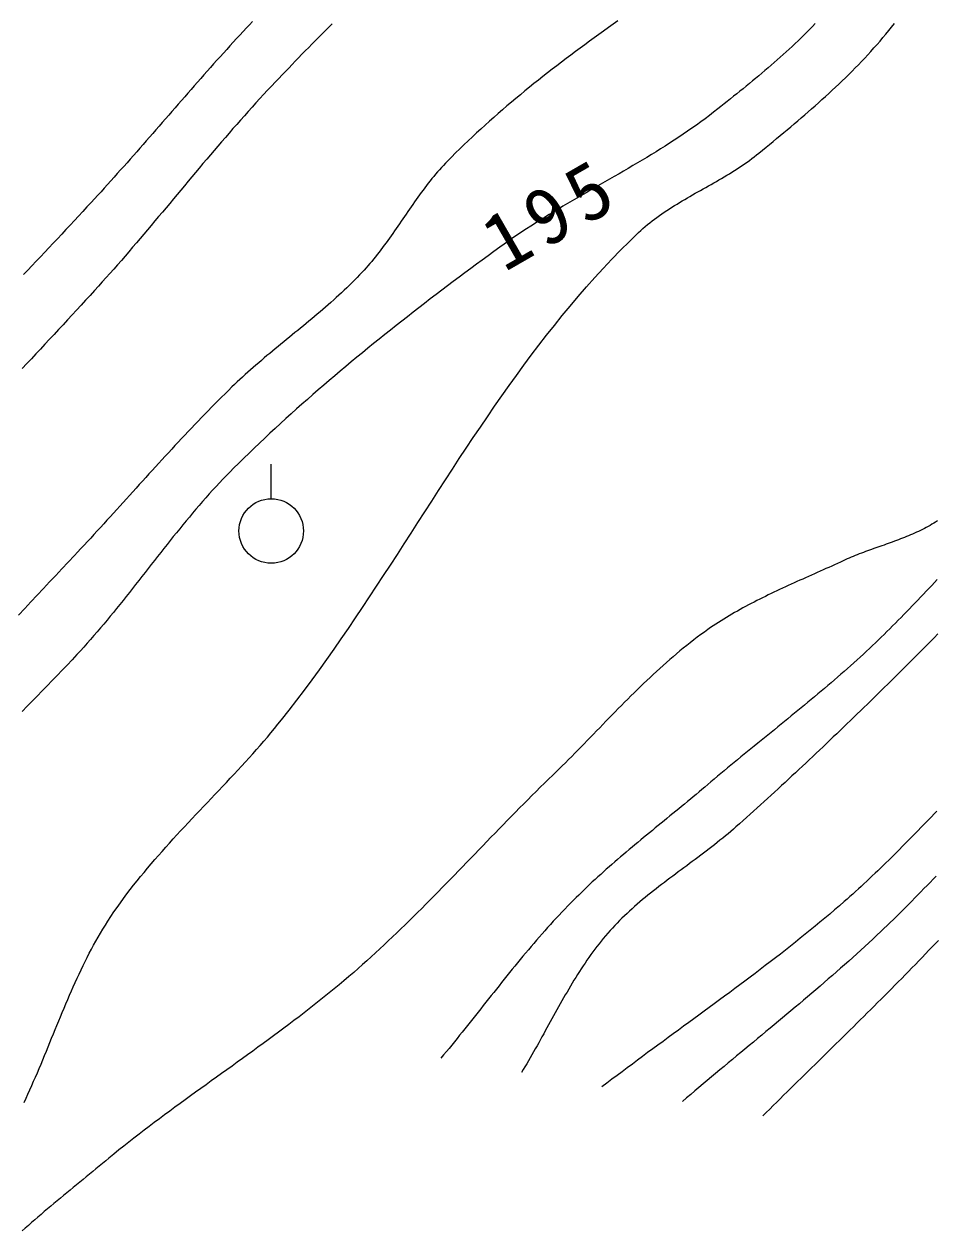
# Model space of a CAD drawing. Units: millimetres, scale not verified. Extents: x 40000 to 680000, y 20000 to 380000.
# Drawn here: x 444253 to 465457, y 253733 to 281780 of the extents above; entities that cross this region are included whole.
import ezdxf

# ---------------------------------------------------------------- set-up
doc = ezdxf.new("R2010")
doc.units = ezdxf.units.MM
doc.header["$LTSCALE"] = 1000
doc.layers.add('M-BGD', color=7, linetype='Continuous', lineweight=25)
doc.styles.add('ＭＳ ゴシック', font='')
doc.styles.get('ＭＳ ゴシック').set_extended_font_data('MS Gothic')

msp = doc.modelspace()

# ---------------------------------------------------------------- linework, layer by layer
at = {"layer": 'M-BGD'}
msp.add_line((450000, 270750), (450000, 271550), dxfattribs=at)
for points in [[(458062, 281855), (457951, 281777), (457840, 281699), (457730, 281620), (457620, 281541), (457510, 281462), (457400, 281383), (457291, 281303), (457182, 281222), (457073, 281142), (456964, 281061), (456856, 280979), (456748, 280897), (456641, 280815), (456533, 280732), (456427, 280649), (456320, 280566), (456214, 280482), (456108, 280397), (456003, 280312), (455898, 280227), (455794, 280141), (455690, 280054), (455586, 279967), (455483, 279880), (455380, 279792), (455278, 279703), (455177, 279614), (455076, 279524), (454975, 279434), (454875, 279343), (454776, 279252), (454677, 279160), (454579, 279067), (454481, 278974), (454384, 278880), (454288, 278786), (454192, 278690), (454097, 278594), (454050, 278546), (454003, 278497), (453957, 278447), (453912, 278396), (453868, 278345), (453824, 278294), (453780, 278242), (453737, 278190), (453695, 278137), (453653, 278084), (453611, 278030), (453570, 277976), (453530, 277922), (453489, 277868), (453449, 277813), (453409, 277758), (453370, 277702), (453330, 277647), (453291, 277591), (453253, 277535), (453214, 277479), (453175, 277423), (453137, 277367), (453098, 277311), (453060, 277255), (453021, 277198), (452983, 277142), (452944, 277086), (452905, 277030), (452867, 276974), (452828, 276918), (452788, 276862), (452749, 276807), (452710, 276752), (452670, 276697), (452630, 276642), (452589, 276587), (452548, 276533), (452507, 276479), (452466, 276425), (452423, 276372), (452381, 276319), (452338, 276267), (452294, 276215), (452250, 276164), (452205, 276113), (452160, 276063), (452114, 276013), (452056, 275952), (451998, 275891), (451939, 275831), (451880, 275772), (451820, 275713), (451760, 275655), (451699, 275597), (451638, 275539), (451576, 275482), (451514, 275426), (451452, 275369), (451389, 275314), (451326, 275258), (451262, 275203), (451199, 275148), (451135, 275093), (451071, 275039), (451006, 274985), (450942, 274931), (450877, 274877), (450812, 274823), (450747, 274770), (450682, 274716), (450617, 274663), (450552, 274610), (450486, 274556), (450421, 274503), (450356, 274450), (450290, 274396), (450225, 274343), (450160, 274290), (450095, 274236), (450030, 274183), (449965, 274129), (449900, 274075), (449836, 274021), (449772, 273966), (449708, 273912), (449644, 273857), (449580, 273802), (449517, 273746), (449454, 273690), (449392, 273634), (449329, 273578), (449268, 273521), (449206, 273463), (449145, 273405), (449085, 273347), (449005, 273269), (448925, 273191), (448845, 273112), (448766, 273033), (448688, 272954), (448609, 272874), (448531, 272795), (448453, 272715), (448375, 272634), (448298, 272554), (448220, 272473), (448143, 272392), (448067, 272311), (447990, 272230), (447914, 272148), (447837, 272066), (447761, 271984), (447685, 271902), (447609, 271820), (447534, 271738), (447458, 271656), (447383, 271573), (447307, 271491), (447232, 271408), (447157, 271325), (447082, 271242), (447007, 271160), (446931, 271077), (446856, 270994), (446781, 270911), (446706, 270828), (446631, 270745), (446556, 270662), (446481, 270579), (446406, 270496), (446331, 270414), (446256, 270331), (446180, 270248), (446105, 270166), (446030, 270083), (445954, 270001), (445878, 269918), (445802, 269836), (445726, 269754), (445650, 269672), (445574, 269591), (445498, 269509), (445421, 269428), (445276, 269275), (445132, 269122), (444988, 268968), (444844, 268815), (444700, 268661), (444556, 268508), (444412, 268354), (444268, 268200), (444125, 268046)], [(462649, 281794), (462585, 281726), (462520, 281658), (462454, 281592), (462388, 281525), (462321, 281459), (462253, 281394), (462185, 281329), (462117, 281264), (462048, 281200), (461978, 281137), (461908, 281073), (461838, 281010), (461767, 280948), (461696, 280886), (461625, 280824), (461554, 280762), (461482, 280701), (461410, 280640), (461337, 280579), (461265, 280519), (461192, 280459), (461119, 280399), (461046, 280339), (460973, 280280), (460900, 280221), (460826, 280162), (460753, 280103), (460680, 280044), (460606, 279985), (460533, 279927), (460460, 279869), (460387, 279810), (460288, 279733), (460189, 279657), (460089, 279582), (459989, 279508), (459887, 279435), (459785, 279363), (459683, 279291), (459580, 279221), (459476, 279152), (459371, 279083), (459266, 279015), (459161, 278947), (459055, 278881), (458949, 278815), (458842, 278749), (458735, 278684), (458628, 278620), (458520, 278555), (458412, 278492), (458304, 278428), (458196, 278365), (458088, 278302), (457979, 278239), (457870, 278176), (457761, 278114), (457653, 278051), (457544, 277989), (457435, 277926), (457326, 277863), (457218, 277801), (457109, 277738), (457001, 277674), (456893, 277611), (456785, 277547), (456677, 277483), (456570, 277418), (456462, 277353), (456356, 277288), (456249, 277221), (456143, 277155), (456038, 277087), (455933, 277019), (455828, 276951), (455724, 276881), (455621, 276811), (455518, 276739), (455416, 276667), (455314, 276594), (455179, 276495), (455043, 276396), (454908, 276297), (454773, 276198), (454639, 276098), (454504, 275998), (454369, 275898), (454235, 275797), (454101, 275696), (453967, 275595), (453834, 275494), (453700, 275392), (453567, 275290), (453434, 275187), (453301, 275085), (453169, 274981), (453037, 274878), (452905, 274774), (452773, 274670), (452642, 274565), (452511, 274460), (452380, 274355), (452250, 274249), (452120, 274143), (451990, 274037), (451861, 273930), (451732, 273822), (451604, 273714), (451476, 273606), (451348, 273498), (451220, 273388), (451093, 273279), (450967, 273169), (450841, 273058), (450715, 272947), (450590, 272836), (450465, 272724), (450341, 272611), (450217, 272498), (450094, 272385), (449971, 272271), (449848, 272157), (449727, 272042), (449605, 271926), (449484, 271810), (449364, 271693), (449244, 271576), (449125, 271458), (449042, 271375), (448960, 271291), (448878, 271206), (448797, 271120), (448717, 271034), (448637, 270947), (448558, 270860), (448480, 270772), (448402, 270683), (448325, 270594), (448248, 270505), (448172, 270415), (448097, 270325), (448021, 270234), (447946, 270143), (447872, 270052), (447797, 269960), (447723, 269868), (447650, 269776), (447576, 269684), (447503, 269591), (447430, 269499), (447357, 269406), (447284, 269313), (447211, 269220), (447138, 269127), (447065, 269034), (446993, 268941), (446920, 268848), (446847, 268755), (446774, 268662), (446701, 268569), (446627, 268477), (446553, 268385), (446480, 268293), (446405, 268201), (446331, 268109), (446256, 268018), (446181, 267927), (446105, 267837), (446029, 267747), (445953, 267657), (445876, 267568), (445798, 267479), (445720, 267390), (445641, 267303), (445562, 267216), (445482, 267129), (445368, 267007), (445254, 266885), (445139, 266764), (445023, 266643), (444908, 266523), (444791, 266403), (444675, 266283), (444558, 266164), (444441, 266045), (444323, 265926), (444206, 265808)], [(451418, 281791), (451340, 281713), (451261, 281634), (451183, 281555), (451105, 281476), (451026, 281397), (450948, 281318), (450871, 281239), (450793, 281159), (450715, 281080), (450638, 281000), (450560, 280920), (450483, 280840), (450406, 280760), (450329, 280680), (450252, 280600), (450175, 280520), (450099, 280439), (450007, 280342), (449915, 280245), (449824, 280147), (449733, 280049), (449643, 279950), (449553, 279851), (449464, 279751), (449375, 279652), (449286, 279552), (449198, 279451), (449109, 279351), (449022, 279250), (448934, 279149), (448847, 279048), (448760, 278946), (448673, 278844), (448586, 278742), (448500, 278640), (448413, 278538), (448327, 278436), (448241, 278333), (448155, 278231), (448069, 278128), (447983, 278026), (447898, 277923), (447812, 277820), (447726, 277718), (447640, 277615), (447554, 277512), (447468, 277410), (447382, 277307), (447296, 277205), (447210, 277102), (447124, 277000), (447037, 276898), (446951, 276796), (446864, 276694), (446777, 276593), (446690, 276491), (446602, 276390), (446514, 276289), (446426, 276189), (446338, 276088), (446249, 275988), (446160, 275889), (446071, 275789), (445981, 275690), (445891, 275591), (445786, 275477), (445682, 275364), (445577, 275250), (445473, 275136), (445368, 275023), (445263, 274909), (445158, 274795), (445054, 274682), (444949, 274568), (444844, 274455), (444738, 274342), (444633, 274229), (444528, 274116), (444422, 274003), (444317, 273890), (444211, 273777)], [(449565, 281842), (449494, 281767), (449423, 281692), (449346, 281609), (449269, 281526), (449193, 281443), (449116, 281359), (449040, 281276), (448964, 281192), (448888, 281108), (448812, 281024), (448737, 280940), (448661, 280856), (448586, 280771), (448511, 280687), (448436, 280602), (448361, 280517), (448286, 280432), (448211, 280347), (448137, 280263), (448062, 280177), (447987, 280092), (447913, 280007), (447838, 279922), (447764, 279837), (447690, 279752), (447615, 279666), (447541, 279581), (447467, 279496), (447392, 279411), (447318, 279325), (447243, 279240), (447169, 279155), (447094, 279070), (447020, 278985), (446945, 278900), (446871, 278815), (446796, 278730), (446721, 278645), (446646, 278560), (446571, 278475), (446496, 278391), (446420, 278307), (446345, 278222), (446269, 278138), (446194, 278054), (446118, 277970), (446042, 277886), (445965, 277803), (445889, 277719), (445812, 277636), (445715, 277531), (445617, 277425), (445519, 277320), (445421, 277214), (445323, 277109), (445225, 277004), (445127, 276899), (445028, 276794), (444930, 276689), (444831, 276584), (444733, 276480), (444634, 276375), (444535, 276271), (444436, 276166), (444337, 276062), (444238, 275958)], [(444251, 256717), (444297, 256814), (444343, 256912), (444387, 257011), (444432, 257110), (444475, 257209), (444519, 257308), (444561, 257408), (444604, 257507), (444646, 257607), (444687, 257707), (444729, 257807), (444770, 257908), (444811, 258008), (444852, 258109), (444893, 258209), (444934, 258310), (444975, 258410), (445016, 258510), (445057, 258611), (445098, 258711), (445140, 258811), (445181, 258911), (445223, 259011), (445266, 259110), (445309, 259210), (445352, 259309), (445396, 259408), (445440, 259506), (445485, 259605), (445530, 259702), (445576, 259800), (445623, 259897), (445671, 259994), (445720, 260090), (445769, 260186), (445819, 260281), (445870, 260376), (445923, 260470), (445976, 260563), (446031, 260656), (446086, 260749), (446143, 260840), (446201, 260931), (446272, 261039), (446343, 261146), (446417, 261251), (446491, 261356), (446566, 261460), (446643, 261563), (446721, 261665), (446799, 261766), (446879, 261867), (446960, 261967), (447041, 262066), (447123, 262165), (447206, 262263), (447290, 262361), (447375, 262458), (447460, 262554), (447546, 262651), (447632, 262746), (447718, 262842), (447806, 262937), (447893, 263031), (447981, 263126), (448069, 263220), (448158, 263314), (448247, 263408), (448336, 263502), (448425, 263596), (448514, 263689), (448603, 263783), (448692, 263877), (448781, 263970), (448870, 264064), (448959, 264158), (449047, 264252), (449135, 264347), (449223, 264441), (449311, 264536), (449398, 264631), (449485, 264727), (449571, 264823), (449657, 264919), (449742, 265016), (449827, 265113), (449910, 265211), (449993, 265310), (450076, 265409), (450157, 265508), (450238, 265609), (450419, 265839), (450598, 266070), (450774, 266304), (450949, 266539), (451122, 266776), (451293, 267015), (451462, 267254), (451630, 267495), (451797, 267737), (451962, 267981), (452126, 268225), (452289, 268470), (452451, 268715), (452612, 268962), (452773, 269208), (452933, 269456), (453093, 269703), (453253, 269951), (453412, 270199), (453572, 270446), (453732, 270694), (453891, 270941), (454052, 271188), (454212, 271435), (454374, 271681), (454536, 271926), (454699, 272170), (454863, 272414), (455028, 272657), (455194, 272898), (455362, 273139), (455531, 273378), (455701, 273615), (455874, 273851), (456048, 274086), (456225, 274318), (456403, 274549), (456584, 274778), (456767, 275005), (456953, 275229), (457141, 275452), (457332, 275672), (457526, 275889), (457723, 276104), (457923, 276316), (458126, 276525), (458333, 276731), (458543, 276935), (458594, 276982), (458646, 277029), (458698, 277075), (458752, 277120), (458806, 277164), (458860, 277207), (458916, 277249), (458971, 277290), (459028, 277331), (459085, 277371), (459142, 277411), (459201, 277449), (459259, 277488), (459318, 277525), (459377, 277563), (459437, 277599), (459497, 277636), (459557, 277672), (459617, 277708), (459678, 277743), (459739, 277778), (459800, 277813), (459861, 277848), (459922, 277883), (459984, 277917), (460045, 277952), (460107, 277986), (460168, 278021), (460229, 278056), (460291, 278091), (460352, 278126), (460413, 278161), (460474, 278196), (460534, 278232), (460595, 278268), (460655, 278304), (460714, 278341), (460774, 278378), (460833, 278416), (460892, 278454), (460950, 278493), (461008, 278533), (461065, 278573), (461122, 278613), (461178, 278655), (461234, 278697), (461289, 278740), (461343, 278784), (461425, 278851), (461507, 278919), (461589, 278986), (461672, 279054), (461754, 279122), (461836, 279190), (461918, 279258), (462000, 279326), (462081, 279395), (462163, 279464), (462244, 279533), (462326, 279603), (462407, 279672), (462488, 279742), (462568, 279812), (462649, 279883), (462729, 279954), (462808, 280025), (462888, 280097), (462967, 280169), (463045, 280242), (463123, 280314), (463201, 280388), (463278, 280461), (463355, 280536), (463431, 280610), (463507, 280685), (463582, 280761), (463656, 280837), (463730, 280914), (463803, 280991), (463876, 281068), (463947, 281147), (464018, 281226), (464089, 281305), (464158, 281385), (464227, 281466), (464295, 281547), (464362, 281629), (464428, 281711), (464494, 281795)], [(465494, 270236), (465451, 270208), (465409, 270182), (465366, 270156), (465322, 270130), (465278, 270105), (465234, 270081), (465190, 270058), (465145, 270035), (465100, 270012), (465054, 269991), (465009, 269969), (464963, 269948), (464916, 269928), (464870, 269908), (464823, 269888), (464776, 269869), (464729, 269850), (464682, 269832), (464635, 269814), (464587, 269796), (464540, 269778), (464492, 269760), (464444, 269743), (464396, 269726), (464348, 269708), (464300, 269691), (464252, 269674), (464204, 269658), (464155, 269641), (464107, 269624), (464059, 269607), (464011, 269590), (463963, 269573), (463915, 269556), (463867, 269538), (463819, 269521), (463771, 269503), (463724, 269485), (463676, 269467), (463629, 269448), (463581, 269430), (463534, 269410), (463488, 269391), (463441, 269371), (463394, 269351), (463348, 269330), (463302, 269309), (463236, 269278), (463169, 269247), (463102, 269216), (463035, 269186), (462968, 269155), (462901, 269125), (462833, 269095), (462766, 269065), (462699, 269034), (462631, 269004), (462564, 268974), (462497, 268944), (462429, 268914), (462362, 268884), (462294, 268854), (462227, 268823), (462160, 268793), (462093, 268763), (462025, 268732), (461958, 268701), (461891, 268670), (461824, 268639), (461758, 268608), (461691, 268576), (461624, 268545), (461558, 268513), (461492, 268481), (461426, 268448), (461360, 268415), (461294, 268382), (461229, 268349), (461163, 268315), (461098, 268280), (461033, 268246), (460969, 268211), (460905, 268175), (460840, 268140), (460777, 268103), (460713, 268066), (460650, 268029), (460587, 267991), (460525, 267953), (460462, 267914), (460401, 267875), (460339, 267835), (460278, 267794), (460217, 267753), (460157, 267711), (460073, 267651), (459989, 267591), (459907, 267529), (459825, 267467), (459743, 267404), (459663, 267340), (459582, 267276), (459503, 267211), (459424, 267145), (459345, 267078), (459268, 267011), (459190, 266943), (459113, 266875), (459037, 266806), (458960, 266737), (458885, 266667), (458809, 266596), (458734, 266525), (458660, 266454), (458585, 266382), (458511, 266310), (458438, 266238), (458364, 266165), (458291, 266092), (458218, 266019), (458145, 265946), (458072, 265872), (458000, 265798), (457928, 265724), (457855, 265650), (457783, 265576), (457711, 265502), (457639, 265427), (457567, 265353), (457495, 265279), (457422, 265204), (457350, 265130), (457278, 265056), (457206, 264982), (457133, 264908), (457061, 264834), (456988, 264761), (456915, 264688), (456842, 264615), (456769, 264542), (456695, 264470), (456621, 264397), (456547, 264326), (456450, 264231), (456352, 264137), (456256, 264042), (456159, 263946), (456063, 263850), (455967, 263754), (455871, 263658), (455775, 263562), (455680, 263465), (455585, 263368), (455490, 263271), (455395, 263174), (455300, 263076), (455206, 262979), (455111, 262881), (455017, 262784), (454922, 262686), (454828, 262588), (454733, 262490), (454639, 262393), (454545, 262295), (454450, 262197), (454356, 262100), (454261, 262002), (454167, 261905), (454072, 261807), (453977, 261710), (453882, 261613), (453787, 261517), (453691, 261420), (453595, 261324), (453500, 261228), (453403, 261132), (453307, 261036), (453210, 260941), (453113, 260846), (453016, 260752), (452918, 260658), (452820, 260564), (452722, 260471), (452623, 260378), (452524, 260285), (452424, 260193), (452324, 260102), (452223, 260011), (452122, 259921), (452020, 259831), (451918, 259741), (451805, 259644), (451692, 259548), (451578, 259452), (451463, 259358), (451348, 259263), (451232, 259170), (451116, 259077), (451000, 258985), (450883, 258893), (450765, 258802), (450647, 258711), (450529, 258621), (450410, 258531), (450291, 258442), (450172, 258353), (450052, 258264), (449932, 258176), (449812, 258088), (449692, 258000), (449571, 257913), (449451, 257825), (449330, 257738), (449209, 257651), (449088, 257564), (448967, 257477), (448846, 257390), (448725, 257303), (448604, 257217), (448483, 257130), (448362, 257043), (448241, 256955), (448121, 256868), (448000, 256781), (447880, 256693), (447759, 256605), (447639, 256517), (447520, 256428), (447400, 256339), (447281, 256250), (447162, 256161), (447044, 256070), (446926, 255980), (446808, 255889), (446691, 255797), (446574, 255705), (446457, 255613), (446341, 255519), (446226, 255425), (446151, 255363), (446075, 255302), (446000, 255240), (445924, 255178), (445849, 255116), (445773, 255054), (445698, 254992), (445623, 254930), (445547, 254868), (445472, 254806), (445397, 254744), (445322, 254682), (445246, 254619), (445171, 254557), (445097, 254494), (445022, 254432), (444947, 254369), (444872, 254306), (444798, 254243), (444723, 254180), (444649, 254116), (444575, 254053), (444501, 253989), (444427, 253925), (444353, 253861), (444280, 253797), (444207, 253733)], [(465489, 268870), (465425, 268802), (465360, 268734), (465296, 268666), (465232, 268598), (465168, 268530), (465103, 268462), (465039, 268395), (464974, 268327), (464909, 268260), (464844, 268192), (464779, 268125), (464714, 268058), (464649, 267992), (464583, 267925), (464517, 267858), (464451, 267792), (464385, 267726), (464319, 267661), (464252, 267595), (464185, 267530), (464118, 267465), (464051, 267400), (463983, 267336), (463915, 267271), (463847, 267208), (463773, 267139), (463699, 267071), (463625, 267004), (463550, 266936), (463475, 266869), (463400, 266802), (463325, 266736), (463249, 266670), (463173, 266604), (463097, 266538), (463021, 266472), (462945, 266407), (462868, 266342), (462791, 266277), (462714, 266212), (462637, 266148), (462560, 266083), (462483, 266019), (462405, 265955), (462328, 265891), (462250, 265827), (462172, 265763), (462094, 265700), (462016, 265636), (461938, 265573), (461860, 265509), (461782, 265446), (461704, 265382), (461626, 265319), (461548, 265256), (461470, 265192), (461391, 265129), (461313, 265065), (461235, 265002), (461157, 264939), (461079, 264875), (461001, 264811), (460923, 264748), (460846, 264684), (460768, 264620), (460690, 264556), (460613, 264492), (460535, 264428), (460458, 264363), (460381, 264299), (460304, 264234), (460227, 264169), (460151, 264104), (460084, 264048), (460017, 263991), (459949, 263934), (459882, 263878), (459815, 263822), (459747, 263766), (459680, 263710), (459612, 263654), (459544, 263598), (459476, 263543), (459408, 263487), (459340, 263431), (459272, 263376), (459204, 263320), (459136, 263265), (459068, 263209), (459000, 263154), (458932, 263098), (458864, 263042), (458796, 262987), (458729, 262931), (458661, 262875), (458593, 262819), (458526, 262763), (458458, 262707), (458391, 262650), (458324, 262594), (458257, 262537), (458190, 262481), (458123, 262424), (458056, 262366), (457990, 262309), (457924, 262252), (457858, 262194), (457792, 262136), (457727, 262077), (457662, 262019), (457597, 261960), (457532, 261901), (457467, 261842), (457403, 261782), (457340, 261722), (457276, 261661), (457213, 261601), (457150, 261539), (457088, 261478), (457026, 261416), (456964, 261354), (456895, 261284), (456827, 261213), (456760, 261143), (456693, 261071), (456626, 261000), (456560, 260928), (456494, 260855), (456428, 260783), (456363, 260709), (456299, 260636), (456234, 260562), (456170, 260488), (456106, 260414), (456043, 260340), (455980, 260265), (455917, 260190), (455854, 260115), (455791, 260039), (455729, 259964), (455667, 259888), (455605, 259812), (455543, 259736), (455482, 259659), (455420, 259583), (455359, 259507), (455298, 259430), (455237, 259353), (455176, 259277), (455115, 259200), (455054, 259123), (454993, 259046), (454932, 258969), (454871, 258892), (454810, 258815), (454749, 258738), (454689, 258662), (454627, 258585), (454566, 258508), (454505, 258432), (454444, 258355), (454382, 258279), (454321, 258202), (454259, 258126), (454197, 258050), (454135, 257975), (454073, 257899), (454010, 257824), (453948, 257748)], [(465504, 267607), (465420, 267520), (465335, 267433), (465250, 267347), (465165, 267260), (465080, 267174), (464995, 267088), (464909, 267002), (464823, 266917), (464737, 266831), (464651, 266746), (464572, 266669), (464494, 266592), (464415, 266515), (464337, 266438), (464258, 266361), (464179, 266284), (464100, 266207), (464022, 266130), (463943, 266053), (463864, 265977), (463785, 265900), (463706, 265823), (463627, 265747), (463548, 265670), (463469, 265594), (463389, 265517), (463310, 265441), (463231, 265365), (463151, 265289), (463072, 265212), (462992, 265136), (462912, 265060), (462833, 264985), (462753, 264909), (462673, 264833), (462593, 264757), (462513, 264682), (462433, 264606), (462352, 264531), (462272, 264456), (462192, 264381), (462111, 264306), (462030, 264231), (461950, 264156), (461869, 264081), (461788, 264007), (461707, 263932), (461626, 263858), (461544, 263784), (461463, 263710), (461381, 263636), (461300, 263562), (461218, 263488), (461136, 263415), (461054, 263341), (460972, 263268), (460890, 263195), (460807, 263122), (460747, 263069), (460686, 263016), (460624, 262964), (460562, 262912), (460499, 262861), (460436, 262810), (460373, 262760), (460310, 262709), (460246, 262660), (460182, 262610), (460117, 262561), (460053, 262512), (459988, 262463), (459923, 262414), (459858, 262366), (459793, 262317), (459728, 262269), (459663, 262221), (459597, 262172), (459532, 262124), (459467, 262076), (459402, 262027), (459337, 261979), (459272, 261930), (459207, 261882), (459143, 261833), (459078, 261784), (459014, 261734), (458950, 261685), (458887, 261635), (458823, 261584), (458761, 261534), (458698, 261483), (458636, 261431), (458574, 261379), (458513, 261327), (458452, 261274), (458392, 261221), (458333, 261167), (458274, 261112), (458215, 261057), (458157, 261001), (458100, 260944), (458044, 260887), (457988, 260829), (457933, 260770), (457879, 260711), (457825, 260650), (457774, 260590), (457723, 260529), (457673, 260468), (457623, 260406), (457575, 260344), (457527, 260281), (457480, 260217), (457434, 260153), (457388, 260089), (457343, 260024), (457298, 259958), (457254, 259892), (457210, 259826), (457167, 259760), (457125, 259693), (457083, 259625), (457041, 259558), (457000, 259490), (456959, 259422), (456919, 259353), (456879, 259284), (456839, 259216), (456799, 259146), (456760, 259077), (456721, 259008), (456682, 258938), (456643, 258868), (456604, 258799), (456566, 258729), (456528, 258659), (456489, 258589), (456451, 258519), (456412, 258449), (456374, 258379), (456336, 258309), (456297, 258239), (456258, 258169), (456220, 258100), (456181, 258030), (456141, 257961), (456102, 257891), (456063, 257822), (456023, 257753), (455983, 257685), (455942, 257616), (455901, 257548), (455860, 257480), (455818, 257412)], [(465478, 263487), (465416, 263424), (465355, 263360), (465293, 263296), (465232, 263232), (465170, 263169), (465108, 263105), (465046, 263042), (464985, 262978), (464923, 262915), (464861, 262852), (464799, 262789), (464736, 262726), (464674, 262663), (464612, 262600), (464549, 262538), (464486, 262475), (464424, 262413), (464361, 262351), (464297, 262289), (464234, 262227), (464171, 262165), (464107, 262104), (464043, 262043), (463979, 261982), (463915, 261921), (463850, 261860), (463785, 261800), (463720, 261740), (463655, 261680), (463590, 261621), (463524, 261562), (463458, 261503), (463392, 261444), (463325, 261386), (463214, 261289), (463101, 261193), (462989, 261097), (462876, 261002), (462762, 260908), (462648, 260813), (462534, 260720), (462419, 260627), (462304, 260534), (462189, 260442), (462073, 260350), (461957, 260259), (461840, 260168), (461724, 260077), (461607, 259987), (461489, 259897), (461372, 259808), (461254, 259718), (461136, 259629), (461018, 259540), (460899, 259452), (460781, 259363), (460662, 259275), (460543, 259187), (460424, 259099), (460305, 259012), (460186, 258924), (460067, 258836), (459947, 258749), (459828, 258662), (459709, 258574), (459589, 258487), (459470, 258400), (459350, 258312), (459231, 258225), (459112, 258137), (458993, 258050), (458873, 257962), (458754, 257875), (458635, 257787), (458516, 257699), (458398, 257610), (458279, 257522), (458161, 257433), (458043, 257345), (457925, 257256), (457807, 257166), (457689, 257077)], [(465461, 261979), (465392, 261906), (465322, 261833), (465251, 261760), (465181, 261687), (465111, 261614), (465040, 261542), (464969, 261470), (464898, 261397), (464827, 261325), (464756, 261254), (464684, 261182), (464612, 261111), (464540, 261040), (464468, 260969), (464395, 260899), (464322, 260828), (464249, 260758), (464176, 260688), (464083, 260602), (463991, 260515), (463898, 260429), (463805, 260344), (463712, 260258), (463618, 260173), (463524, 260089), (463430, 260004), (463336, 259920), (463241, 259837), (463146, 259753), (463051, 259670), (462955, 259587), (462860, 259504), (462764, 259422), (462668, 259339), (462572, 259257), (462475, 259175), (462379, 259093), (462282, 259012), (462185, 258930), (462088, 258849), (461991, 258768), (461894, 258686), (461797, 258605), (461700, 258524), (461602, 258444), (461505, 258363), (461408, 258282), (461310, 258201), (461213, 258121), (461115, 258040), (461018, 257959), (460920, 257879), (460823, 257798), (460725, 257717), (460628, 257636), (460530, 257555), (460433, 257474), (460336, 257393), (460239, 257312), (460142, 257231), (460045, 257150), (459948, 257068), (459851, 256987), (459755, 256905), (459658, 256823), (459562, 256741)], [(465516, 260485), (465443, 260408), (465370, 260331), (465296, 260254), (465218, 260172), (465139, 260090), (465060, 260008), (464981, 259927), (464902, 259845), (464822, 259764), (464743, 259683), (464663, 259602), (464584, 259521), (464504, 259440), (464424, 259359), (464344, 259279), (464264, 259198), (464183, 259118), (464103, 259037), (464023, 258957), (463942, 258877), (463861, 258797), (463781, 258717), (463700, 258637), (463619, 258557), (463538, 258477), (463457, 258398), (463376, 258318), (463295, 258238), (463214, 258158), (463133, 258079), (463052, 257999), (462971, 257920), (462890, 257840), (462809, 257761), (462728, 257681), (462647, 257601), (462566, 257522), (462484, 257442), (462403, 257363), (462322, 257283), (462241, 257204), (462160, 257124), (462079, 257044), (461998, 256964), (461917, 256885), (461836, 256805), (461756, 256725), (461675, 256645), (461594, 256565), (461514, 256485), (461433, 256405)]]:
    msp.add_lwpolyline(points, dxfattribs=at)
msp.add_circle((450000, 270000), 750, dxfattribs=at)

# ---------------------------------------------------------------- texts
at = {"layer": 'M-BGD', "insert": (456516, 277386), "char_height": 1320, "attachment_point": 5, "rotation": 29.937, "style": 'ＭＳ ゴシック'}
msp.add_mtext('\\T1.22;195', dxfattribs=at)

doc.saveas('drawing.dxf')
